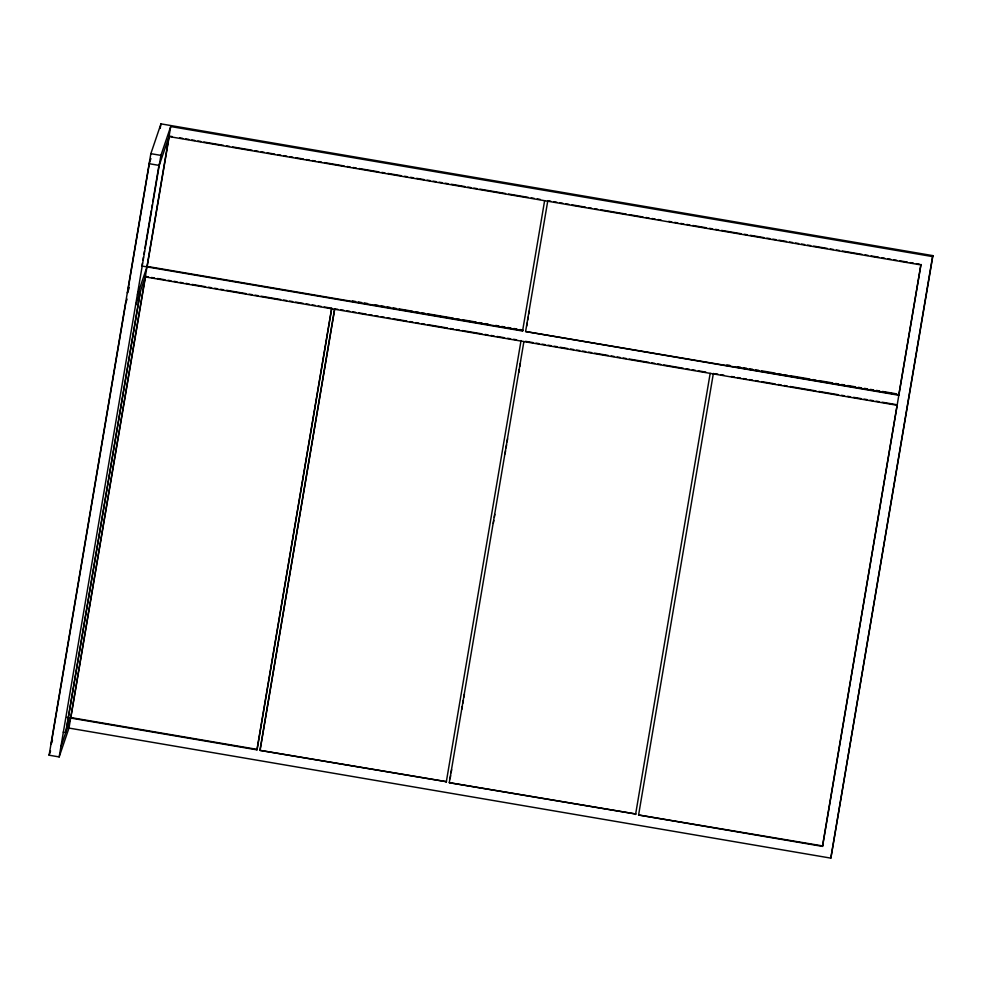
<?xml version="1.0" encoding="UTF-8"?>
<svg xmlns="http://www.w3.org/2000/svg" width="982" height="982" viewBox="0 0 982 982"><rect width="100%" height="100%" fill="white"/><g stroke="black" fill="none" stroke-linecap="round" stroke-linejoin="round"><path stroke-width="1.47" d="M49.1 755.207L150.847 153.671L160.962 123.867L932.9 255.639L830.833 858.133L68.961 728.079L59.166 756.926L49.1 755.207L50.548 750.948M160.189 128.397L160.962 123.867M142.439 263.041L141.936 266.036L522.571 331.02L522.89 330.062L519.871 329.547M142.942 260.046L143.446 257.051M143.961 254.056L144.464 251.061M144.968 248.065L151.302 210.614M151.817 207.607L152.32 204.612M152.824 201.617L159.158 164.166M59.166 756.926L160.913 155.389L170.708 126.543L932.581 256.597L932.9 255.639M61.191 745.952L65.733 732.56L140.34 291.433M140.536 290.868L65.929 731.983L70.814 717.572L145.594 275.967L135.798 304.825M68.961 728.079L170.708 126.543M137.492 294.796L147.128 266.417L169.334 135.614L159.219 165.418L149.141 163.699M66.886 717.4L256.953 749.855L331.72 308.25L324.207 306.961M331.72 308.25L257.112 749.376L70.814 717.572M259.972 750.371L446.429 781.697L259.972 750.371L334.58 309.244L337.747 309.281M260.132 749.892L334.739 308.765M446.258 782.175L521.037 340.57M522.571 331.02L544.617 200.684M449.277 782.691L635.735 814.004L449.277 782.691L523.897 341.564M713.374 373.406L638.595 814.999L822.462 846.386L920.969 264.428L898.763 395.243L525.591 331.535L547.796 200.721L550.816 201.236M450.124 778.701L450.628 775.682M451.143 772.662L451.646 769.643M461.871 709.213L462.387 706.193M462.89 703.173L463.406 700.154M463.921 697.134L464.425 694.102M493.295 523.394L493.811 520.374M494.327 517.354L494.83 514.335M505.055 453.905L505.57 450.885M506.074 447.866L506.589 444.846M507.105 441.826L507.608 438.794M518.852 372.325L519.368 369.306M519.871 366.286L520.386 363.266M526.671 326.085L527.187 323.09M527.69 320.095L528.193 317.1M528.697 314.093L529.212 311.098M635.575 814.483L710.182 373.356M896.971 406.303L822.621 845.919L638.595 814.999M830.833 858.133L932.581 256.597M150.897 158.556L149.473 162.742L127.427 293.078L129.317 287.493M127.095 299.093L125.733 303.107L51.125 744.233L52.488 740.219M256.953 749.855L257.272 748.898M525.591 331.535L898.923 394.764M822.462 846.386L822.781 845.441M169.174 136.081L172.194 136.596M179.731 137.885L182.75 138.401M185.77 138.916L188.777 139.432M191.797 139.947L194.817 140.463M197.836 140.978L200.844 141.494M203.863 142.009L223.479 145.361M226.486 145.876L229.506 146.392M232.525 146.907L252.141 150.246M255.148 150.762L258.168 151.277M261.187 151.793L264.207 152.308M267.214 152.824L274.764 154.113M277.783 154.628L280.791 155.144M283.81 155.659L286.83 156.175M289.85 156.69L292.869 157.206M295.877 157.721L303.426 159.01M306.445 159.526L309.453 160.029M312.472 160.545L315.492 161.06M318.512 161.576L321.519 162.091M324.539 162.607L344.154 165.958M347.174 166.474L350.181 166.989M353.201 167.505L356.221 168.02M359.24 168.536L378.843 171.887M381.863 172.39L384.883 172.906M387.902 173.421L401.466 175.741M404.486 176.257L407.505 176.772M410.525 177.288L413.545 177.803M416.552 178.319L424.101 179.608M427.121 180.123L430.128 180.639M433.148 181.154L436.168 181.67M439.187 182.186L442.195 182.701M445.214 183.217L448.234 183.732M451.254 184.235L464.83 186.555M467.849 187.071L470.857 187.587M473.876 188.102L476.896 188.618M479.916 189.133L505.558 193.515M508.578 194.031L528.181 197.37M531.201 197.885L534.22 198.401M537.228 198.916L540.247 199.432M553.836 201.752L556.855 202.267M559.887 202.783L562.907 203.299M565.927 203.814L568.946 204.33M571.966 204.845L585.567 207.165M588.586 207.693L591.606 208.209M594.638 208.724L597.657 209.24M600.677 209.755L626.356 214.137M629.376 214.653L642.977 216.973M645.996 217.488L649.016 218.004M652.048 218.52L655.068 219.035M658.087 219.551L661.107 220.066M668.668 221.355L671.688 221.871M674.708 222.386L677.727 222.902M680.747 223.417L683.767 223.933M686.799 224.448L689.818 224.964M692.838 225.479L706.439 227.799M709.458 228.315L712.478 228.831M715.497 229.358L718.517 229.874M721.537 230.389L741.177 233.741M744.209 234.256L747.228 234.772M750.248 235.287L763.849 237.607M766.868 238.123L769.888 238.638M772.908 239.154L775.927 239.669M778.959 240.185L786.508 241.474M789.528 241.989L792.548 242.505M795.567 243.02L798.599 243.536M801.619 244.052L804.639 244.567M807.658 245.083L810.678 245.598M813.697 246.114L827.298 248.434M830.318 248.949L833.35 249.465M836.369 249.98L839.389 250.496M842.409 251.024L862.049 254.375M865.068 254.89L868.088 255.406M871.12 255.921L878.669 257.21M881.689 257.726L884.708 258.241M887.728 258.757L890.76 259.273M893.78 259.788L896.799 260.304M899.819 260.819L907.38 262.108M910.4 262.624L913.42 263.139M916.439 263.655L919.459 264.17M169.014 136.559L920.809 264.907M150.847 153.671L160.913 155.389M352.44 300.958L355.459 301.474M358.467 301.99L361.486 302.505M364.506 303.021L367.526 303.536M375.063 304.825L378.082 305.341M381.102 305.856L384.122 306.372M387.129 306.887L390.149 307.403M393.168 307.918L396.188 308.434M399.195 308.949L412.771 311.269M415.791 311.773L418.811 312.288M421.83 312.804L424.838 313.319M427.857 313.835L453.5 318.217M456.52 318.733L459.539 319.248M462.559 319.764L476.135 322.084M479.142 322.599L482.162 323.115M485.182 323.618L488.201 324.134M495.738 325.423L498.758 325.938M501.777 326.454L504.797 326.969M507.804 327.485L510.824 328M513.844 328.516L516.863 329.031M726.852 364.887L729.872 365.402M737.433 366.691L740.453 367.207M743.472 367.722L746.492 368.238M749.524 368.753L752.543 369.269M755.563 369.784L758.583 370.3M761.602 370.815L775.203 373.135M778.223 373.651L781.242 374.167M784.262 374.682L787.294 375.198M790.314 375.713L809.954 379.064M812.973 379.58L815.993 380.095M819.013 380.611L832.613 382.931M835.633 383.446L838.653 383.962M841.684 384.478L844.704 384.993M847.724 385.521L855.273 386.81M858.293 387.325L861.324 387.841M864.344 388.356L867.364 388.872M870.383 389.388L873.403 389.903M876.423 390.419L879.455 390.934M882.474 391.45L896.063 393.77M147.128 266.417L522.731 330.541M145.434 276.445L148.442 276.961M151.437 277.476L154.444 277.98M157.451 278.495L164.964 279.784M167.971 280.287L170.966 280.803M173.974 281.318L176.981 281.834M179.988 282.337L182.996 282.853M185.991 283.368L188.998 283.884M192.006 284.399L205.52 286.707M208.528 287.21L211.535 287.726M214.542 288.242L217.55 288.757M220.545 289.273L223.552 289.776M226.56 290.291L246.089 293.63M249.097 294.146L252.104 294.649M255.099 295.165L258.106 295.68M261.114 296.196L280.643 299.522M283.651 300.038L286.658 300.553M289.653 301.069L292.661 301.584M295.668 302.088L303.18 303.377M306.188 303.892L309.183 304.395M312.19 304.911L315.197 305.427M318.205 305.942L321.212 306.458M340.754 309.784L343.761 310.3M346.756 310.815L349.764 311.331M352.771 311.846L355.779 312.35M358.786 312.865L366.298 314.154M369.293 314.657L372.301 315.173M375.308 315.688L378.315 316.204M381.311 316.72L384.318 317.223M387.325 317.738L390.333 318.254M393.34 318.769L406.855 321.077M409.862 321.58L412.87 322.096M415.865 322.612L418.872 323.127M421.879 323.643L424.887 324.146M427.894 324.661L447.424 328M450.419 328.516L453.426 329.019M456.434 329.535L459.441 330.05M462.448 330.566L481.978 333.892M484.973 334.408L487.98 334.923M490.988 335.439L493.995 335.954M497.002 336.458L504.515 337.747M507.51 338.262L510.517 338.765M513.525 339.281L516.532 339.797M525.554 341.343L533.066 342.62M536.074 343.135L539.081 343.651M542.089 344.154L545.084 344.67M548.091 345.185L551.098 345.701M554.106 346.216L557.113 346.72M560.108 347.235L567.621 348.524M570.628 349.027L573.635 349.543M576.643 350.058L579.638 350.574M582.645 351.09L585.653 351.593M588.66 352.108L591.667 352.624M594.662 353.139L608.189 355.447M611.197 355.963L614.192 356.466M617.199 356.982L620.207 357.497M623.214 358.013L626.221 358.516M629.216 359.031L648.746 362.37M651.753 362.886L654.761 363.389M657.768 363.905L660.776 364.42M663.771 364.936L683.3 368.262M686.308 368.778L689.315 369.293M692.322 369.809L695.33 370.324M698.325 370.828L705.837 372.117M714.871 373.651L717.891 374.167M720.898 374.682L723.918 375.198M731.455 376.487L734.462 377.002M737.482 377.518L740.502 378.033M743.509 378.549L746.529 379.064M749.536 379.58L752.556 380.083M755.563 380.599L758.583 381.114M761.59 381.63L775.154 383.95M778.174 384.465L781.193 384.981M784.201 385.496L787.22 386.012M790.228 386.515L815.846 390.897M818.865 391.413L838.456 394.752M841.476 395.267L844.483 395.783M847.503 396.298L850.51 396.814M853.53 397.329L861.067 398.618M864.074 399.122L867.094 399.637M870.101 400.153L873.121 400.668M876.128 401.184L879.148 401.699M882.167 402.215L895.731 404.535M145.275 276.924L897.069 405.271M63.216 732.13L65.733 732.56"/></g></svg>
